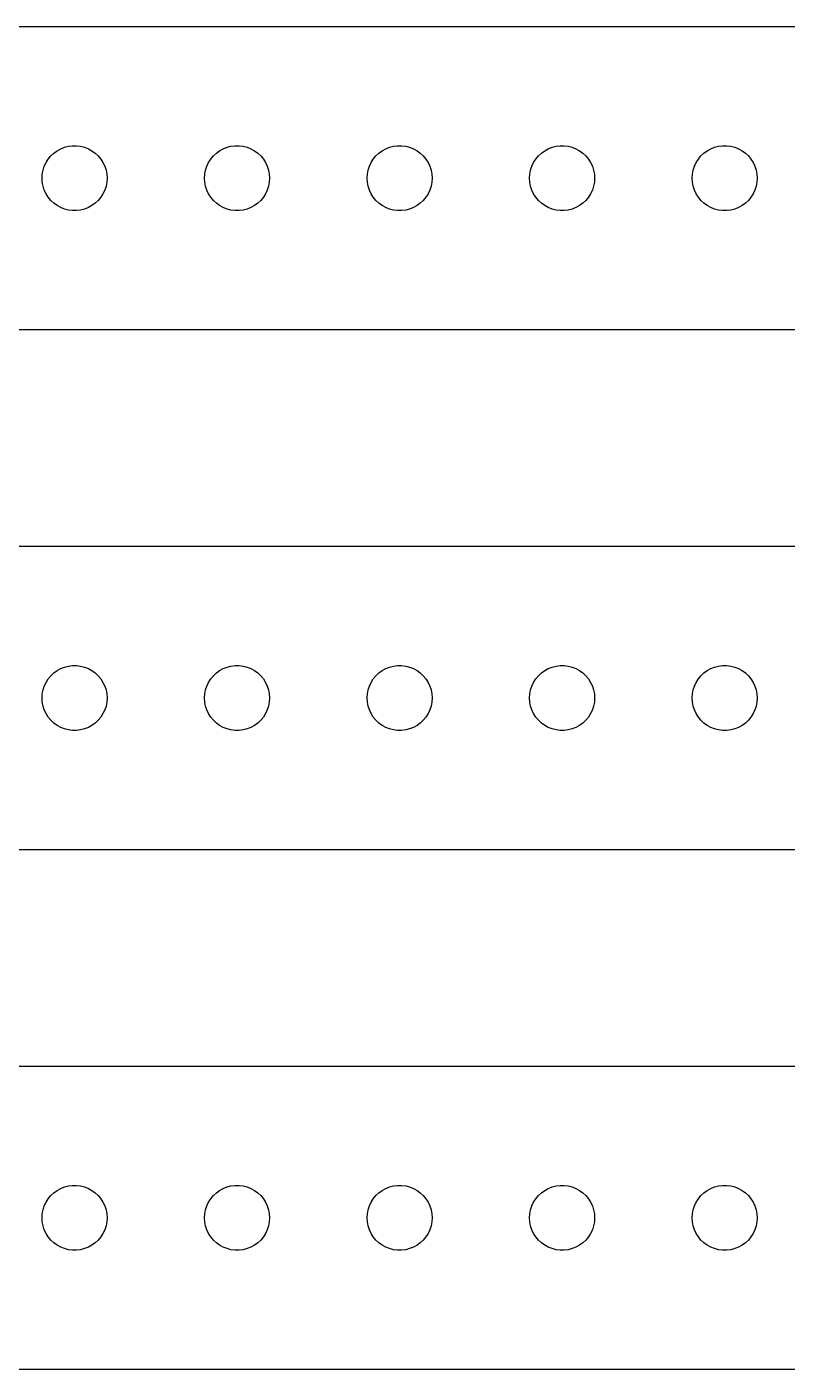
# Model space of a CAD drawing. Header units: metres. Extents: x -142 to 142, y 41 to 103.
# Drawn here: x -107.2 to -72.1, y 41 to 103 of the extents above; entities that cross this region are included whole.
import ezdxf

# ---------------------------------------------------------------- set-up
doc = ezdxf.new("R2010")
doc.units = ezdxf.units.M

msp = doc.modelspace()

# ---------------------------------------------------------------- linework, layer by layer
for p, q in [((137.314, 102.99), (-137.314, 102.99)), ((-105.804, 97.2665), (-105.639, 97.3572)), ((-105.639, 97.3572), (-105.464, 97.4266)), ((-105.464, 97.4266), (-105.281, 97.4734)), ((-105.281, 97.4734), (-105.094, 97.497)), ((-105.094, 97.497), (-104.906, 97.497)), ((-104.906, 97.497), (-104.719, 97.4734)), ((-104.719, 97.4734), (-104.536, 97.4266)), ((-104.536, 97.4266), (-104.361, 97.3572)), ((-104.361, 97.3572), (-104.196, 97.2665)), ((-98.3037, 97.2665), (-98.1387, 97.3572)), ((-98.1387, 97.3572), (-97.9635, 97.4266)), ((-97.9635, 97.4266), (-97.7811, 97.4734)), ((-97.7811, 97.4734), (-97.5942, 97.497)), ((-97.5942, 97.497), (-97.4058, 97.497)), ((-97.4058, 97.497), (-97.2189, 97.4734)), ((-97.2189, 97.4734), (-97.0365, 97.4266)), ((-97.0365, 97.4266), (-96.8613, 97.3572)), ((-96.8613, 97.3572), (-96.6963, 97.2665)), ((-90.8037, 97.2665), (-90.6387, 97.3572)), ((-90.6387, 97.3572), (-90.4635, 97.4266)), ((-90.4635, 97.4266), (-90.2811, 97.4734)), ((-90.2811, 97.4734), (-90.0942, 97.497)), ((-90.0942, 97.497), (-89.9058, 97.497)), ((-89.9058, 97.497), (-89.7189, 97.4734)), ((-89.7189, 97.4734), (-89.5365, 97.4266)), ((-89.5365, 97.4266), (-89.3613, 97.3572)), ((-89.3613, 97.3572), (-89.1963, 97.2665)), ((-83.3037, 97.2665), (-83.1387, 97.3572)), ((-83.1387, 97.3572), (-82.9635, 97.4266)), ((-82.9635, 97.4266), (-82.7811, 97.4734)), ((-82.7811, 97.4734), (-82.5942, 97.497)), ((-82.5942, 97.497), (-82.4058, 97.497)), ((-82.4058, 97.497), (-82.2189, 97.4734)), ((-82.2189, 97.4734), (-82.0365, 97.4266)), ((-82.0365, 97.4266), (-81.8613, 97.3572)), ((-81.8613, 97.3572), (-81.6963, 97.2665)), ((-75.8037, 97.2665), (-75.6387, 97.3572)), ((-75.6387, 97.3572), (-75.4635, 97.4266)), ((-75.4635, 97.4266), (-75.2811, 97.4734)), ((-75.2811, 97.4734), (-75.0942, 97.497)), ((-75.0942, 97.497), (-74.9058, 97.497)), ((-74.9058, 97.497), (-74.7189, 97.4734)), ((-74.7189, 97.4734), (-74.5365, 97.4266)), ((-74.5365, 97.4266), (-74.3613, 97.3572)), ((-74.3613, 97.3572), (-74.1963, 97.2665)), ((-106.395, 96.5522), (-106.314, 96.7226)), ((-106.314, 96.7226), (-106.214, 96.8817)), ((-106.214, 96.8817), (-106.093, 97.0268)), ((-106.093, 97.0268), (-105.956, 97.1558)), ((-105.956, 97.1558), (-105.804, 97.2665)), ((-104.196, 97.2665), (-104.044, 97.1558)), ((-104.044, 97.1558), (-103.907, 97.0268)), ((-103.907, 97.0268), (-103.786, 96.8817)), ((-103.786, 96.8817), (-103.686, 96.7226)), ((-103.686, 96.7226), (-103.605, 96.5522)), ((-98.8947, 96.5522), (-98.8145, 96.7226)), ((-98.8145, 96.7226), (-98.7135, 96.8817)), ((-98.7135, 96.8817), (-98.5934, 97.0268)), ((-98.5934, 97.0268), (-98.4561, 97.1558)), ((-98.4561, 97.1558), (-98.3037, 97.2665)), ((-96.6963, 97.2665), (-96.5439, 97.1558)), ((-96.5439, 97.1558), (-96.4065, 97.0268)), ((-96.4065, 97.0268), (-96.2865, 96.8817)), ((-96.2865, 96.8817), (-96.1855, 96.7226)), ((-96.1855, 96.7226), (-96.1053, 96.5522)), ((-91.3947, 96.5522), (-91.3145, 96.7226)), ((-91.3145, 96.7226), (-91.2135, 96.8817)), ((-91.2135, 96.8817), (-91.0934, 97.0268)), ((-91.0934, 97.0268), (-90.9561, 97.1558)), ((-90.9561, 97.1558), (-90.8037, 97.2665)), ((-89.1963, 97.2665), (-89.0439, 97.1558)), ((-89.0439, 97.1558), (-88.9065, 97.0268)), ((-88.9065, 97.0268), (-88.7865, 96.8817)), ((-88.7865, 96.8817), (-88.6855, 96.7226)), ((-88.6855, 96.7226), (-88.6053, 96.5522)), ((-83.8947, 96.5522), (-83.8145, 96.7226)), ((-83.8145, 96.7226), (-83.7135, 96.8817)), ((-83.7135, 96.8817), (-83.5934, 97.0268)), ((-83.5934, 97.0268), (-83.4561, 97.1558)), ((-83.4561, 97.1558), (-83.3037, 97.2665)), ((-81.6963, 97.2665), (-81.5439, 97.1558)), ((-81.5439, 97.1558), (-81.4065, 97.0268)), ((-81.4065, 97.0268), (-81.2865, 96.8817)), ((-81.2865, 96.8817), (-81.1855, 96.7226)), ((-81.1855, 96.7226), (-81.1053, 96.5522)), ((-76.3947, 96.5522), (-76.3145, 96.7226)), ((-76.3145, 96.7226), (-76.2135, 96.8817)), ((-76.2135, 96.8817), (-76.0934, 97.0268)), ((-76.0934, 97.0268), (-75.9561, 97.1558)), ((-75.9561, 97.1558), (-75.8037, 97.2665)), ((-74.1963, 97.2665), (-74.0439, 97.1558)), ((-74.0439, 97.1558), (-73.9065, 97.0268)), ((-73.9065, 97.0268), (-73.7865, 96.8817)), ((-73.7865, 96.8817), (-73.6855, 96.7226)), ((-73.6855, 96.7226), (-73.6053, 96.5522)), ((-106.5, 96), (-106.488, 96.188)), ((-106.488, 96.188), (-106.453, 96.373)), ((-106.453, 96.373), (-106.395, 96.5522)), ((-103.605, 96.5522), (-103.547, 96.373)), ((-103.547, 96.373), (-103.512, 96.188)), ((-103.512, 96.188), (-103.5, 96)), ((-99, 96), (-98.9882, 96.188)), ((-98.9882, 96.188), (-98.9529, 96.373)), ((-98.9529, 96.373), (-98.8947, 96.5522)), ((-96.1053, 96.5522), (-96.0471, 96.373)), ((-96.0471, 96.373), (-96.0118, 96.188)), ((-96.0118, 96.188), (-96, 96)), ((-91.5, 96), (-91.4882, 96.188)), ((-91.4882, 96.188), (-91.4529, 96.373)), ((-91.4529, 96.373), (-91.3947, 96.5522)), ((-88.6053, 96.5522), (-88.5471, 96.373)), ((-88.5471, 96.373), (-88.5118, 96.188)), ((-88.5118, 96.188), (-88.5, 96)), ((-84, 96), (-83.9882, 96.188)), ((-83.9882, 96.188), (-83.9529, 96.373)), ((-83.9529, 96.373), (-83.8947, 96.5522)), ((-81.1053, 96.5522), (-81.0471, 96.373)), ((-81.0471, 96.373), (-81.0118, 96.188)), ((-81.0118, 96.188), (-81, 96)), ((-76.5, 96), (-76.4882, 96.188)), ((-76.4882, 96.188), (-76.4529, 96.373)), ((-76.4529, 96.373), (-76.3947, 96.5522)), ((-73.6053, 96.5522), (-73.5471, 96.373)), ((-73.5471, 96.373), (-73.5118, 96.188)), ((-73.5118, 96.188), (-73.5, 96)), ((-106.488, 95.812), (-106.5, 96)), ((-106.453, 95.627), (-106.488, 95.812)), ((-106.395, 95.4478), (-106.453, 95.627)), ((-103.547, 95.627), (-103.605, 95.4478)), ((-103.512, 95.812), (-103.547, 95.627)), ((-103.5, 96), (-103.512, 95.812)), ((-98.9882, 95.812), (-99, 96)), ((-98.9529, 95.627), (-98.9882, 95.812)), ((-98.8947, 95.4478), (-98.9529, 95.627)), ((-96.0471, 95.627), (-96.1053, 95.4478)), ((-96.0118, 95.812), (-96.0471, 95.627)), ((-96, 96), (-96.0118, 95.812)), ((-91.4882, 95.812), (-91.5, 96)), ((-91.4529, 95.627), (-91.4882, 95.812)), ((-91.3947, 95.4478), (-91.4529, 95.627)), ((-88.5471, 95.627), (-88.6053, 95.4478)), ((-88.5118, 95.812), (-88.5471, 95.627)), ((-88.5, 96), (-88.5118, 95.812)), ((-83.9882, 95.812), (-84, 96)), ((-83.9529, 95.627), (-83.9882, 95.812)), ((-83.8947, 95.4478), (-83.9529, 95.627)), ((-81.0471, 95.627), (-81.1053, 95.4478)), ((-81.0118, 95.812), (-81.0471, 95.627)), ((-81, 96), (-81.0118, 95.812)), ((-76.4882, 95.812), (-76.5, 96)), ((-76.4529, 95.627), (-76.4882, 95.812)), ((-76.3947, 95.4478), (-76.4529, 95.627)), ((-73.5471, 95.627), (-73.6053, 95.4478)), ((-73.5118, 95.812), (-73.5471, 95.627)), ((-73.5, 96), (-73.5118, 95.812)), ((-106.314, 95.2774), (-106.395, 95.4478)), ((-106.214, 95.1183), (-106.314, 95.2774)), ((-106.093, 94.9732), (-106.214, 95.1183)), ((-105.956, 94.8442), (-106.093, 94.9732)), ((-105.804, 94.7335), (-105.956, 94.8442)), ((-104.044, 94.8442), (-104.196, 94.7335)), ((-103.907, 94.9732), (-104.044, 94.8442)), ((-103.786, 95.1183), (-103.907, 94.9732)), ((-103.686, 95.2774), (-103.786, 95.1183)), ((-103.605, 95.4478), (-103.686, 95.2774)), ((-98.8145, 95.2774), (-98.8947, 95.4478)), ((-98.7135, 95.1183), (-98.8145, 95.2774)), ((-98.5934, 94.9732), (-98.7135, 95.1183)), ((-98.4561, 94.8442), (-98.5934, 94.9732)), ((-98.3037, 94.7335), (-98.4561, 94.8442)), ((-96.5439, 94.8442), (-96.6963, 94.7335)), ((-96.4065, 94.9732), (-96.5439, 94.8442)), ((-96.2865, 95.1183), (-96.4065, 94.9732)), ((-96.1855, 95.2774), (-96.2865, 95.1183)), ((-96.1053, 95.4478), (-96.1855, 95.2774)), ((-91.3145, 95.2774), (-91.3947, 95.4478)), ((-91.2135, 95.1183), (-91.3145, 95.2774)), ((-91.0934, 94.9732), (-91.2135, 95.1183)), ((-90.9561, 94.8442), (-91.0934, 94.9732)), ((-90.8037, 94.7335), (-90.9561, 94.8442)), ((-89.0439, 94.8442), (-89.1963, 94.7335)), ((-88.9065, 94.9732), (-89.0439, 94.8442)), ((-88.7865, 95.1183), (-88.9065, 94.9732)), ((-88.6855, 95.2774), (-88.7865, 95.1183)), ((-88.6053, 95.4478), (-88.6855, 95.2774)), ((-83.8145, 95.2774), (-83.8947, 95.4478)), ((-83.7135, 95.1183), (-83.8145, 95.2774)), ((-83.5934, 94.9732), (-83.7135, 95.1183)), ((-83.4561, 94.8442), (-83.5934, 94.9732)), ((-83.3037, 94.7335), (-83.4561, 94.8442)), ((-81.5439, 94.8442), (-81.6963, 94.7335)), ((-81.4065, 94.9732), (-81.5439, 94.8442)), ((-81.2865, 95.1183), (-81.4065, 94.9732)), ((-81.1855, 95.2774), (-81.2865, 95.1183)), ((-81.1053, 95.4478), (-81.1855, 95.2774)), ((-76.3145, 95.2774), (-76.3947, 95.4478)), ((-76.2135, 95.1183), (-76.3145, 95.2774)), ((-76.0934, 94.9732), (-76.2135, 95.1183)), ((-75.9561, 94.8442), (-76.0934, 94.9732)), ((-75.8037, 94.7335), (-75.9561, 94.8442)), ((-74.0439, 94.8442), (-74.1963, 94.7335)), ((-73.9065, 94.9732), (-74.0439, 94.8442)), ((-73.7865, 95.1183), (-73.9065, 94.9732)), ((-73.6855, 95.2774), (-73.7865, 95.1183)), ((-73.6053, 95.4478), (-73.6855, 95.2774)), ((-105.639, 94.6428), (-105.804, 94.7335)), ((-105.464, 94.5734), (-105.639, 94.6428)), ((-105.281, 94.5266), (-105.464, 94.5734)), ((-105.094, 94.503), (-105.281, 94.5266)), ((-104.906, 94.503), (-105.094, 94.503)), ((-104.719, 94.5266), (-104.906, 94.503)), ((-104.536, 94.5734), (-104.719, 94.5266)), ((-104.361, 94.6428), (-104.536, 94.5734)), ((-104.196, 94.7335), (-104.361, 94.6428)), ((-98.1387, 94.6428), (-98.3037, 94.7335)), ((-97.9635, 94.5734), (-98.1387, 94.6428)), ((-97.7811, 94.5266), (-97.9635, 94.5734)), ((-97.5942, 94.503), (-97.7811, 94.5266)), ((-97.4058, 94.503), (-97.5942, 94.503)), ((-97.2189, 94.5266), (-97.4058, 94.503)), ((-97.0365, 94.5734), (-97.2189, 94.5266)), ((-96.8613, 94.6428), (-97.0365, 94.5734)), ((-96.6963, 94.7335), (-96.8613, 94.6428)), ((-90.6387, 94.6428), (-90.8037, 94.7335)), ((-90.4635, 94.5734), (-90.6387, 94.6428)), ((-90.2811, 94.5266), (-90.4635, 94.5734)), ((-90.0942, 94.503), (-90.2811, 94.5266)), ((-89.9058, 94.503), (-90.0942, 94.503)), ((-89.7189, 94.5266), (-89.9058, 94.503)), ((-89.5365, 94.5734), (-89.7189, 94.5266)), ((-89.3613, 94.6428), (-89.5365, 94.5734)), ((-89.1963, 94.7335), (-89.3613, 94.6428)), ((-83.1387, 94.6428), (-83.3037, 94.7335)), ((-82.9635, 94.5734), (-83.1387, 94.6428)), ((-82.7811, 94.5266), (-82.9635, 94.5734)), ((-82.5942, 94.503), (-82.7811, 94.5266)), ((-82.4058, 94.503), (-82.5942, 94.503)), ((-82.2189, 94.5266), (-82.4058, 94.503)), ((-82.0365, 94.5734), (-82.2189, 94.5266)), ((-81.8613, 94.6428), (-82.0365, 94.5734)), ((-81.6963, 94.7335), (-81.8613, 94.6428)), ((-75.6387, 94.6428), (-75.8037, 94.7335)), ((-75.4635, 94.5734), (-75.6387, 94.6428)), ((-75.2811, 94.5266), (-75.4635, 94.5734)), ((-75.0942, 94.503), (-75.2811, 94.5266)), ((-74.9058, 94.503), (-75.0942, 94.503)), ((-74.7189, 94.5266), (-74.9058, 94.503)), ((-74.5365, 94.5734), (-74.7189, 94.5266)), ((-74.3613, 94.6428), (-74.5365, 94.5734)), ((-74.1963, 94.7335), (-74.3613, 94.6428)), ((-137.314, 89.0099), (137.314, 89.0099)), ((137.314, 78.9901), (-137.314, 78.9901)), ((-106.093, 73.0268), (-105.956, 73.1558)), ((-105.956, 73.1558), (-105.804, 73.2665)), ((-105.804, 73.2665), (-105.639, 73.3572)), ((-105.639, 73.3572), (-105.464, 73.4266)), ((-105.464, 73.4266), (-105.281, 73.4734)), ((-105.281, 73.4734), (-105.094, 73.497)), ((-105.094, 73.497), (-104.906, 73.497)), ((-104.906, 73.497), (-104.719, 73.4734)), ((-104.719, 73.4734), (-104.536, 73.4266)), ((-104.536, 73.4266), (-104.361, 73.3572)), ((-104.361, 73.3572), (-104.196, 73.2665)), ((-104.196, 73.2665), (-104.044, 73.1558)), ((-104.044, 73.1558), (-103.907, 73.0268)), ((-98.5934, 73.0268), (-98.4561, 73.1558)), ((-98.4561, 73.1558), (-98.3037, 73.2665)), ((-98.3037, 73.2665), (-98.1387, 73.3572)), ((-98.1387, 73.3572), (-97.9635, 73.4266)), ((-97.9635, 73.4266), (-97.7811, 73.4734)), ((-97.7811, 73.4734), (-97.5942, 73.497)), ((-97.5942, 73.497), (-97.4058, 73.497)), ((-97.4058, 73.497), (-97.2189, 73.4734)), ((-97.2189, 73.4734), (-97.0365, 73.4266)), ((-97.0365, 73.4266), (-96.8613, 73.3572)), ((-96.8613, 73.3572), (-96.6963, 73.2665)), ((-96.6963, 73.2665), (-96.5439, 73.1558)), ((-96.5439, 73.1558), (-96.4065, 73.0268)), ((-91.0934, 73.0268), (-90.9561, 73.1558)), ((-90.9561, 73.1558), (-90.8037, 73.2665)), ((-90.8037, 73.2665), (-90.6387, 73.3572)), ((-90.6387, 73.3572), (-90.4635, 73.4266)), ((-90.4635, 73.4266), (-90.2811, 73.4734)), ((-90.2811, 73.4734), (-90.0942, 73.497)), ((-90.0942, 73.497), (-89.9058, 73.497)), ((-89.9058, 73.497), (-89.7189, 73.4734)), ((-89.7189, 73.4734), (-89.5365, 73.4266)), ((-89.5365, 73.4266), (-89.3613, 73.3572)), ((-89.3613, 73.3572), (-89.1963, 73.2665)), ((-89.1963, 73.2665), (-89.0439, 73.1558)), ((-89.0439, 73.1558), (-88.9065, 73.0268)), ((-83.5934, 73.0268), (-83.4561, 73.1558)), ((-83.4561, 73.1558), (-83.3037, 73.2665)), ((-83.3037, 73.2665), (-83.1387, 73.3572)), ((-83.1387, 73.3572), (-82.9635, 73.4266)), ((-82.9635, 73.4266), (-82.7811, 73.4734)), ((-82.7811, 73.4734), (-82.5942, 73.497)), ((-82.5942, 73.497), (-82.4058, 73.497)), ((-82.4058, 73.497), (-82.2189, 73.4734)), ((-82.2189, 73.4734), (-82.0365, 73.4266)), ((-82.0365, 73.4266), (-81.8613, 73.3572)), ((-81.8613, 73.3572), (-81.6963, 73.2665)), ((-81.6963, 73.2665), (-81.5439, 73.1558)), ((-81.5439, 73.1558), (-81.4065, 73.0268)), ((-76.0934, 73.0268), (-75.9561, 73.1558)), ((-75.9561, 73.1558), (-75.8037, 73.2665)), ((-75.8037, 73.2665), (-75.6387, 73.3572)), ((-75.6387, 73.3572), (-75.4635, 73.4266)), ((-75.4635, 73.4266), (-75.2811, 73.4734)), ((-75.2811, 73.4734), (-75.0942, 73.497)), ((-75.0942, 73.497), (-74.9058, 73.497)), ((-74.9058, 73.497), (-74.7189, 73.4734)), ((-74.7189, 73.4734), (-74.5365, 73.4266)), ((-74.5365, 73.4266), (-74.3613, 73.3572)), ((-74.3613, 73.3572), (-74.1963, 73.2665)), ((-74.1963, 73.2665), (-74.0439, 73.1558)), ((-74.0439, 73.1558), (-73.9065, 73.0268)), ((-106.453, 72.373), (-106.395, 72.5522)), ((-106.395, 72.5522), (-106.314, 72.7226)), ((-106.314, 72.7226), (-106.214, 72.8817)), ((-106.214, 72.8817), (-106.093, 73.0268)), ((-103.907, 73.0268), (-103.786, 72.8817)), ((-103.786, 72.8817), (-103.686, 72.7226)), ((-103.686, 72.7226), (-103.605, 72.5522)), ((-103.605, 72.5522), (-103.547, 72.373)), ((-98.9529, 72.373), (-98.8947, 72.5522)), ((-98.8947, 72.5522), (-98.8145, 72.7226)), ((-98.8145, 72.7226), (-98.7135, 72.8817)), ((-98.7135, 72.8817), (-98.5934, 73.0268)), ((-96.4065, 73.0268), (-96.2865, 72.8817)), ((-96.2865, 72.8817), (-96.1855, 72.7226)), ((-96.1855, 72.7226), (-96.1053, 72.5522)), ((-96.1053, 72.5522), (-96.0471, 72.373)), ((-91.4529, 72.373), (-91.3947, 72.5522)), ((-91.3947, 72.5522), (-91.3145, 72.7226)), ((-91.3145, 72.7226), (-91.2135, 72.8817)), ((-91.2135, 72.8817), (-91.0934, 73.0268)), ((-88.9065, 73.0268), (-88.7865, 72.8817)), ((-88.7865, 72.8817), (-88.6855, 72.7226)), ((-88.6855, 72.7226), (-88.6053, 72.5522)), ((-88.6053, 72.5522), (-88.5471, 72.373)), ((-83.9529, 72.373), (-83.8947, 72.5522)), ((-83.8947, 72.5522), (-83.8145, 72.7226)), ((-83.8145, 72.7226), (-83.7135, 72.8817)), ((-83.7135, 72.8817), (-83.5934, 73.0268)), ((-81.4065, 73.0268), (-81.2865, 72.8817)), ((-81.2865, 72.8817), (-81.1855, 72.7226)), ((-81.1855, 72.7226), (-81.1053, 72.5522)), ((-81.1053, 72.5522), (-81.0471, 72.373)), ((-76.4529, 72.373), (-76.3947, 72.5522)), ((-76.3947, 72.5522), (-76.3145, 72.7226)), ((-76.3145, 72.7226), (-76.2135, 72.8817)), ((-76.2135, 72.8817), (-76.0934, 73.0268)), ((-73.9065, 73.0268), (-73.7865, 72.8817)), ((-73.7865, 72.8817), (-73.6855, 72.7226)), ((-73.6855, 72.7226), (-73.6053, 72.5522)), ((-73.6053, 72.5522), (-73.5471, 72.373)), ((-106.5, 72), (-106.488, 72.188)), ((-106.488, 71.812), (-106.5, 72)), ((-106.488, 72.188), (-106.453, 72.373)), ((-103.547, 72.373), (-103.512, 72.188)), ((-103.512, 72.188), (-103.5, 72)), ((-103.5, 72), (-103.512, 71.812)), ((-99, 72), (-98.9882, 72.188)), ((-98.9882, 71.812), (-99, 72)), ((-98.9882, 72.188), (-98.9529, 72.373)), ((-96.0471, 72.373), (-96.0118, 72.188)), ((-96.0118, 72.188), (-96, 72)), ((-96, 72), (-96.0118, 71.812)), ((-91.5, 72), (-91.4882, 72.188)), ((-91.4882, 71.812), (-91.5, 72)), ((-91.4882, 72.188), (-91.4529, 72.373)), ((-88.5471, 72.373), (-88.5118, 72.188)), ((-88.5118, 72.188), (-88.5, 72)), ((-88.5, 72), (-88.5118, 71.812)), ((-84, 72), (-83.9882, 72.188)), ((-83.9882, 71.812), (-84, 72)), ((-83.9882, 72.188), (-83.9529, 72.373)), ((-81.0471, 72.373), (-81.0118, 72.188)), ((-81.0118, 72.188), (-81, 72)), ((-81, 72), (-81.0118, 71.812)), ((-76.5, 72), (-76.4882, 72.188)), ((-76.4882, 71.812), (-76.5, 72)), ((-76.4882, 72.188), (-76.4529, 72.373)), ((-73.5471, 72.373), (-73.5118, 72.188)), ((-73.5118, 72.188), (-73.5, 72)), ((-73.5, 72), (-73.5118, 71.812)), ((-106.453, 71.627), (-106.488, 71.812)), ((-106.395, 71.4478), (-106.453, 71.627)), ((-106.314, 71.2774), (-106.395, 71.4478)), ((-106.214, 71.1183), (-106.314, 71.2774)), ((-103.686, 71.2774), (-103.786, 71.1183)), ((-103.605, 71.4478), (-103.686, 71.2774)), ((-103.547, 71.627), (-103.605, 71.4478)), ((-103.512, 71.812), (-103.547, 71.627)), ((-98.9529, 71.627), (-98.9882, 71.812)), ((-98.8947, 71.4478), (-98.9529, 71.627)), ((-98.8145, 71.2774), (-98.8947, 71.4478)), ((-98.7135, 71.1183), (-98.8145, 71.2774)), ((-96.1855, 71.2774), (-96.2865, 71.1183)), ((-96.1053, 71.4478), (-96.1855, 71.2774)), ((-96.0471, 71.627), (-96.1053, 71.4478)), ((-96.0118, 71.812), (-96.0471, 71.627)), ((-91.4529, 71.627), (-91.4882, 71.812)), ((-91.3947, 71.4478), (-91.4529, 71.627)), ((-91.3145, 71.2774), (-91.3947, 71.4478)), ((-91.2135, 71.1183), (-91.3145, 71.2774)), ((-88.6855, 71.2774), (-88.7865, 71.1183)), ((-88.6053, 71.4478), (-88.6855, 71.2774)), ((-88.5471, 71.627), (-88.6053, 71.4478)), ((-88.5118, 71.812), (-88.5471, 71.627)), ((-83.9529, 71.627), (-83.9882, 71.812)), ((-83.8947, 71.4478), (-83.9529, 71.627)), ((-83.8145, 71.2774), (-83.8947, 71.4478)), ((-83.7135, 71.1183), (-83.8145, 71.2774)), ((-81.1855, 71.2774), (-81.2865, 71.1183)), ((-81.1053, 71.4478), (-81.1855, 71.2774)), ((-81.0471, 71.627), (-81.1053, 71.4478)), ((-81.0118, 71.812), (-81.0471, 71.627)), ((-76.4529, 71.627), (-76.4882, 71.812)), ((-76.3947, 71.4478), (-76.4529, 71.627)), ((-76.3145, 71.2774), (-76.3947, 71.4478)), ((-76.2135, 71.1183), (-76.3145, 71.2774)), ((-73.6855, 71.2774), (-73.7865, 71.1183)), ((-73.6053, 71.4478), (-73.6855, 71.2774)), ((-73.5471, 71.627), (-73.6053, 71.4478)), ((-73.5118, 71.812), (-73.5471, 71.627)), ((-106.093, 70.9732), (-106.214, 71.1183)), ((-105.956, 70.8442), (-106.093, 70.9732)), ((-105.804, 70.7335), (-105.956, 70.8442)), ((-105.639, 70.6428), (-105.804, 70.7335)), ((-104.196, 70.7335), (-104.361, 70.6428)), ((-104.044, 70.8442), (-104.196, 70.7335)), ((-103.907, 70.9732), (-104.044, 70.8442)), ((-103.786, 71.1183), (-103.907, 70.9732)), ((-98.5934, 70.9732), (-98.7135, 71.1183)), ((-98.4561, 70.8442), (-98.5934, 70.9732)), ((-98.3037, 70.7335), (-98.4561, 70.8442)), ((-98.1387, 70.6428), (-98.3037, 70.7335)), ((-96.6963, 70.7335), (-96.8613, 70.6428)), ((-96.5439, 70.8442), (-96.6963, 70.7335)), ((-96.4065, 70.9732), (-96.5439, 70.8442)), ((-96.2865, 71.1183), (-96.4065, 70.9732)), ((-91.0934, 70.9732), (-91.2135, 71.1183)), ((-90.9561, 70.8442), (-91.0934, 70.9732)), ((-90.8037, 70.7335), (-90.9561, 70.8442)), ((-90.6387, 70.6428), (-90.8037, 70.7335)), ((-89.1963, 70.7335), (-89.3613, 70.6428)), ((-89.0439, 70.8442), (-89.1963, 70.7335)), ((-88.9065, 70.9732), (-89.0439, 70.8442)), ((-88.7865, 71.1183), (-88.9065, 70.9732)), ((-83.5934, 70.9732), (-83.7135, 71.1183)), ((-83.4561, 70.8442), (-83.5934, 70.9732)), ((-83.3037, 70.7335), (-83.4561, 70.8442)), ((-83.1387, 70.6428), (-83.3037, 70.7335)), ((-81.6963, 70.7335), (-81.8613, 70.6428)), ((-81.5439, 70.8442), (-81.6963, 70.7335)), ((-81.4065, 70.9732), (-81.5439, 70.8442)), ((-81.2865, 71.1183), (-81.4065, 70.9732)), ((-76.0934, 70.9732), (-76.2135, 71.1183)), ((-75.9561, 70.8442), (-76.0934, 70.9732)), ((-75.8037, 70.7335), (-75.9561, 70.8442)), ((-75.6387, 70.6428), (-75.8037, 70.7335)), ((-74.1963, 70.7335), (-74.3613, 70.6428)), ((-74.0439, 70.8442), (-74.1963, 70.7335)), ((-73.9065, 70.9732), (-74.0439, 70.8442)), ((-73.7865, 71.1183), (-73.9065, 70.9732)), ((-105.464, 70.5734), (-105.639, 70.6428)), ((-105.281, 70.5266), (-105.464, 70.5734)), ((-105.094, 70.503), (-105.281, 70.5266)), ((-104.906, 70.503), (-105.094, 70.503)), ((-104.719, 70.5266), (-104.906, 70.503)), ((-104.536, 70.5734), (-104.719, 70.5266)), ((-104.361, 70.6428), (-104.536, 70.5734)), ((-97.9635, 70.5734), (-98.1387, 70.6428)), ((-97.7811, 70.5266), (-97.9635, 70.5734)), ((-97.5942, 70.503), (-97.7811, 70.5266)), ((-97.4058, 70.503), (-97.5942, 70.503)), ((-97.2189, 70.5266), (-97.4058, 70.503)), ((-97.0365, 70.5734), (-97.2189, 70.5266)), ((-96.8613, 70.6428), (-97.0365, 70.5734)), ((-90.4635, 70.5734), (-90.6387, 70.6428)), ((-90.2811, 70.5266), (-90.4635, 70.5734)), ((-90.0942, 70.503), (-90.2811, 70.5266)), ((-89.9058, 70.503), (-90.0942, 70.503)), ((-89.7189, 70.5266), (-89.9058, 70.503)), ((-89.5365, 70.5734), (-89.7189, 70.5266)), ((-89.3613, 70.6428), (-89.5365, 70.5734)), ((-82.9635, 70.5734), (-83.1387, 70.6428)), ((-82.7811, 70.5266), (-82.9635, 70.5734)), ((-82.5942, 70.503), (-82.7811, 70.5266)), ((-82.4058, 70.503), (-82.5942, 70.503)), ((-82.2189, 70.5266), (-82.4058, 70.503)), ((-82.0365, 70.5734), (-82.2189, 70.5266)), ((-81.8613, 70.6428), (-82.0365, 70.5734)), ((-75.4635, 70.5734), (-75.6387, 70.6428)), ((-75.2811, 70.5266), (-75.4635, 70.5734)), ((-75.0942, 70.503), (-75.2811, 70.5266)), ((-74.9058, 70.503), (-75.0942, 70.503)), ((-74.7189, 70.5266), (-74.9058, 70.503)), ((-74.5365, 70.5734), (-74.7189, 70.5266)), ((-74.3613, 70.6428), (-74.5365, 70.5734)), ((-137.314, 65.0099), (137.314, 65.0099)), ((137.314, 54.9901), (-137.314, 54.9901)), ((-106.214, 48.8817), (-106.093, 49.0268)), ((-106.093, 49.0268), (-105.956, 49.1558)), ((-105.956, 49.1558), (-105.804, 49.2665)), ((-105.804, 49.2665), (-105.639, 49.3572)), ((-105.639, 49.3572), (-105.464, 49.4266)), ((-105.464, 49.4266), (-105.281, 49.4734)), ((-105.281, 49.4734), (-105.094, 49.497)), ((-105.094, 49.497), (-104.906, 49.497)), ((-104.906, 49.497), (-104.719, 49.4734)), ((-104.719, 49.4734), (-104.536, 49.4266)), ((-104.536, 49.4266), (-104.361, 49.3572)), ((-104.361, 49.3572), (-104.196, 49.2665)), ((-104.196, 49.2665), (-104.044, 49.1558)), ((-104.044, 49.1558), (-103.907, 49.0268)), ((-103.907, 49.0268), (-103.786, 48.8817)), ((-98.7135, 48.8817), (-98.5934, 49.0268)), ((-98.5934, 49.0268), (-98.4561, 49.1558)), ((-98.4561, 49.1558), (-98.3037, 49.2665)), ((-98.3037, 49.2665), (-98.1387, 49.3572)), ((-98.1387, 49.3572), (-97.9635, 49.4266)), ((-97.9635, 49.4266), (-97.7811, 49.4734)), ((-97.7811, 49.4734), (-97.5942, 49.497)), ((-97.5942, 49.497), (-97.4058, 49.497)), ((-97.4058, 49.497), (-97.2189, 49.4734)), ((-97.2189, 49.4734), (-97.0365, 49.4266)), ((-97.0365, 49.4266), (-96.8613, 49.3572)), ((-96.8613, 49.3572), (-96.6963, 49.2665)), ((-96.6963, 49.2665), (-96.5439, 49.1558)), ((-96.5439, 49.1558), (-96.4065, 49.0268)), ((-96.4065, 49.0268), (-96.2865, 48.8817)), ((-91.2135, 48.8817), (-91.0934, 49.0268)), ((-91.0934, 49.0268), (-90.9561, 49.1558)), ((-90.9561, 49.1558), (-90.8037, 49.2665)), ((-90.8037, 49.2665), (-90.6387, 49.3572)), ((-90.6387, 49.3572), (-90.4635, 49.4266)), ((-90.4635, 49.4266), (-90.2811, 49.4734)), ((-90.2811, 49.4734), (-90.0942, 49.497)), ((-90.0942, 49.497), (-89.9058, 49.497)), ((-89.9058, 49.497), (-89.7189, 49.4734)), ((-89.7189, 49.4734), (-89.5365, 49.4266)), ((-89.5365, 49.4266), (-89.3613, 49.3572)), ((-89.3613, 49.3572), (-89.1963, 49.2665)), ((-89.1963, 49.2665), (-89.0439, 49.1558)), ((-89.0439, 49.1558), (-88.9065, 49.0268)), ((-88.9065, 49.0268), (-88.7865, 48.8817)), ((-83.7135, 48.8817), (-83.5934, 49.0268)), ((-83.5934, 49.0268), (-83.4561, 49.1558)), ((-83.4561, 49.1558), (-83.3037, 49.2665)), ((-83.3037, 49.2665), (-83.1387, 49.3572)), ((-83.1387, 49.3572), (-82.9635, 49.4266)), ((-82.9635, 49.4266), (-82.7811, 49.4734)), ((-82.7811, 49.4734), (-82.5942, 49.497)), ((-82.5942, 49.497), (-82.4058, 49.497)), ((-82.4058, 49.497), (-82.2189, 49.4734)), ((-82.2189, 49.4734), (-82.0365, 49.4266)), ((-82.0365, 49.4266), (-81.8613, 49.3572)), ((-81.8613, 49.3572), (-81.6963, 49.2665)), ((-81.6963, 49.2665), (-81.5439, 49.1558)), ((-81.5439, 49.1558), (-81.4065, 49.0268)), ((-81.4065, 49.0268), (-81.2865, 48.8817)), ((-76.2135, 48.8817), (-76.0934, 49.0268)), ((-76.0934, 49.0268), (-75.9561, 49.1558)), ((-75.9561, 49.1558), (-75.8037, 49.2665)), ((-75.8037, 49.2665), (-75.6387, 49.3572)), ((-75.6387, 49.3572), (-75.4635, 49.4266)), ((-75.4635, 49.4266), (-75.2811, 49.4734)), ((-75.2811, 49.4734), (-75.0942, 49.497)), ((-75.0942, 49.497), (-74.9058, 49.497)), ((-74.9058, 49.497), (-74.7189, 49.4734)), ((-74.7189, 49.4734), (-74.5365, 49.4266)), ((-74.5365, 49.4266), (-74.3613, 49.3572)), ((-74.3613, 49.3572), (-74.1963, 49.2665)), ((-74.1963, 49.2665), (-74.0439, 49.1558)), ((-74.0439, 49.1558), (-73.9065, 49.0268)), ((-73.9065, 49.0268), (-73.7865, 48.8817)), ((-106.488, 48.188), (-106.453, 48.373)), ((-106.453, 48.373), (-106.395, 48.5522)), ((-106.395, 48.5522), (-106.314, 48.7226)), ((-106.314, 48.7226), (-106.214, 48.8817)), ((-103.786, 48.8817), (-103.686, 48.7226)), ((-103.686, 48.7226), (-103.605, 48.5522)), ((-103.605, 48.5522), (-103.547, 48.373)), ((-103.547, 48.373), (-103.512, 48.188)), ((-98.9882, 48.188), (-98.9529, 48.373)), ((-98.9529, 48.373), (-98.8947, 48.5522)), ((-98.8947, 48.5522), (-98.8145, 48.7226)), ((-98.8145, 48.7226), (-98.7135, 48.8817)), ((-96.2865, 48.8817), (-96.1855, 48.7226)), ((-96.1855, 48.7226), (-96.1053, 48.5522)), ((-96.1053, 48.5522), (-96.0471, 48.373)), ((-96.0471, 48.373), (-96.0118, 48.188)), ((-91.4882, 48.188), (-91.4529, 48.373)), ((-91.4529, 48.373), (-91.3947, 48.5522)), ((-91.3947, 48.5522), (-91.3145, 48.7226)), ((-91.3145, 48.7226), (-91.2135, 48.8817)), ((-88.7865, 48.8817), (-88.6855, 48.7226)), ((-88.6855, 48.7226), (-88.6053, 48.5522)), ((-88.6053, 48.5522), (-88.5471, 48.373)), ((-88.5471, 48.373), (-88.5118, 48.188)), ((-83.9882, 48.188), (-83.9529, 48.373)), ((-83.9529, 48.373), (-83.8947, 48.5522)), ((-83.8947, 48.5522), (-83.8145, 48.7226)), ((-83.8145, 48.7226), (-83.7135, 48.8817)), ((-81.2865, 48.8817), (-81.1855, 48.7226)), ((-81.1855, 48.7226), (-81.1053, 48.5522)), ((-81.1053, 48.5522), (-81.0471, 48.373)), ((-81.0471, 48.373), (-81.0118, 48.188)), ((-76.4882, 48.188), (-76.4529, 48.373)), ((-76.4529, 48.373), (-76.3947, 48.5522)), ((-76.3947, 48.5522), (-76.3145, 48.7226)), ((-76.3145, 48.7226), (-76.2135, 48.8817)), ((-73.7865, 48.8817), (-73.6855, 48.7226)), ((-73.6855, 48.7226), (-73.6053, 48.5522)), ((-73.6053, 48.5522), (-73.5471, 48.373)), ((-73.5471, 48.373), (-73.5118, 48.188)), ((-106.5, 48), (-106.488, 48.188)), ((-106.488, 47.812), (-106.5, 48)), ((-106.453, 47.627), (-106.488, 47.812)), ((-103.512, 47.812), (-103.547, 47.627)), ((-103.512, 48.188), (-103.5, 48)), ((-103.5, 48), (-103.512, 47.812)), ((-99, 48), (-98.9882, 48.188)), ((-98.9882, 47.812), (-99, 48)), ((-98.9529, 47.627), (-98.9882, 47.812)), ((-96.0118, 47.812), (-96.0471, 47.627)), ((-96.0118, 48.188), (-96, 48)), ((-96, 48), (-96.0118, 47.812)), ((-91.5, 48), (-91.4882, 48.188)), ((-91.4882, 47.812), (-91.5, 48)), ((-91.4529, 47.627), (-91.4882, 47.812)), ((-88.5118, 47.812), (-88.5471, 47.627)), ((-88.5118, 48.188), (-88.5, 48)), ((-88.5, 48), (-88.5118, 47.812)), ((-84, 48), (-83.9882, 48.188)), ((-83.9882, 47.812), (-84, 48)), ((-83.9529, 47.627), (-83.9882, 47.812)), ((-81.0118, 47.812), (-81.0471, 47.627)), ((-81.0118, 48.188), (-81, 48)), ((-81, 48), (-81.0118, 47.812)), ((-76.5, 48), (-76.4882, 48.188)), ((-76.4882, 47.812), (-76.5, 48)), ((-76.4529, 47.627), (-76.4882, 47.812)), ((-73.5118, 47.812), (-73.5471, 47.627)), ((-73.5118, 48.188), (-73.5, 48)), ((-73.5, 48), (-73.5118, 47.812)), ((-106.395, 47.4478), (-106.453, 47.627)), ((-106.314, 47.2774), (-106.395, 47.4478)), ((-106.214, 47.1183), (-106.314, 47.2774)), ((-106.093, 46.9732), (-106.214, 47.1183)), ((-103.786, 47.1183), (-103.907, 46.9732)), ((-103.686, 47.2774), (-103.786, 47.1183)), ((-103.605, 47.4478), (-103.686, 47.2774)), ((-103.547, 47.627), (-103.605, 47.4478)), ((-98.8947, 47.4478), (-98.9529, 47.627)), ((-98.8145, 47.2774), (-98.8947, 47.4478)), ((-98.7135, 47.1183), (-98.8145, 47.2774)), ((-98.5934, 46.9732), (-98.7135, 47.1183)), ((-96.2865, 47.1183), (-96.4065, 46.9732)), ((-96.1855, 47.2774), (-96.2865, 47.1183)), ((-96.1053, 47.4478), (-96.1855, 47.2774)), ((-96.0471, 47.627), (-96.1053, 47.4478)), ((-91.3947, 47.4478), (-91.4529, 47.627)), ((-91.3145, 47.2774), (-91.3947, 47.4478)), ((-91.2135, 47.1183), (-91.3145, 47.2774)), ((-91.0934, 46.9732), (-91.2135, 47.1183)), ((-88.7865, 47.1183), (-88.9065, 46.9732)), ((-88.6855, 47.2774), (-88.7865, 47.1183)), ((-88.6053, 47.4478), (-88.6855, 47.2774)), ((-88.5471, 47.627), (-88.6053, 47.4478)), ((-83.8947, 47.4478), (-83.9529, 47.627)), ((-83.8145, 47.2774), (-83.8947, 47.4478)), ((-83.7135, 47.1183), (-83.8145, 47.2774)), ((-83.5934, 46.9732), (-83.7135, 47.1183)), ((-81.2865, 47.1183), (-81.4065, 46.9732)), ((-81.1855, 47.2774), (-81.2865, 47.1183)), ((-81.1053, 47.4478), (-81.1855, 47.2774)), ((-81.0471, 47.627), (-81.1053, 47.4478)), ((-76.3947, 47.4478), (-76.4529, 47.627)), ((-76.3145, 47.2774), (-76.3947, 47.4478)), ((-76.2135, 47.1183), (-76.3145, 47.2774)), ((-76.0934, 46.9732), (-76.2135, 47.1183)), ((-73.7865, 47.1183), (-73.9065, 46.9732)), ((-73.6855, 47.2774), (-73.7865, 47.1183)), ((-73.6053, 47.4478), (-73.6855, 47.2774)), ((-73.5471, 47.627), (-73.6053, 47.4478)), ((-105.956, 46.8442), (-106.093, 46.9732)), ((-105.804, 46.7335), (-105.956, 46.8442)), ((-105.639, 46.6428), (-105.804, 46.7335)), ((-105.464, 46.5734), (-105.639, 46.6428)), ((-105.281, 46.5266), (-105.464, 46.5734)), ((-105.094, 46.503), (-105.281, 46.5266)), ((-104.906, 46.503), (-105.094, 46.503)), ((-104.719, 46.5266), (-104.906, 46.503)), ((-104.536, 46.5734), (-104.719, 46.5266)), ((-104.361, 46.6428), (-104.536, 46.5734)), ((-104.196, 46.7335), (-104.361, 46.6428)), ((-104.044, 46.8442), (-104.196, 46.7335)), ((-103.907, 46.9732), (-104.044, 46.8442)), ((-98.4561, 46.8442), (-98.5934, 46.9732)), ((-98.3037, 46.7335), (-98.4561, 46.8442)), ((-98.1387, 46.6428), (-98.3037, 46.7335)), ((-97.9635, 46.5734), (-98.1387, 46.6428)), ((-97.7811, 46.5266), (-97.9635, 46.5734)), ((-97.5942, 46.503), (-97.7811, 46.5266)), ((-97.4058, 46.503), (-97.5942, 46.503)), ((-97.2189, 46.5266), (-97.4058, 46.503)), ((-97.0365, 46.5734), (-97.2189, 46.5266)), ((-96.8613, 46.6428), (-97.0365, 46.5734)), ((-96.6963, 46.7335), (-96.8613, 46.6428)), ((-96.5439, 46.8442), (-96.6963, 46.7335)), ((-96.4065, 46.9732), (-96.5439, 46.8442)), ((-90.9561, 46.8442), (-91.0934, 46.9732)), ((-90.8037, 46.7335), (-90.9561, 46.8442)), ((-90.6387, 46.6428), (-90.8037, 46.7335)), ((-90.4635, 46.5734), (-90.6387, 46.6428)), ((-90.2811, 46.5266), (-90.4635, 46.5734)), ((-90.0942, 46.503), (-90.2811, 46.5266)), ((-89.9058, 46.503), (-90.0942, 46.503)), ((-89.7189, 46.5266), (-89.9058, 46.503)), ((-89.5365, 46.5734), (-89.7189, 46.5266)), ((-89.3613, 46.6428), (-89.5365, 46.5734)), ((-89.1963, 46.7335), (-89.3613, 46.6428)), ((-89.0439, 46.8442), (-89.1963, 46.7335)), ((-88.9065, 46.9732), (-89.0439, 46.8442)), ((-83.4561, 46.8442), (-83.5934, 46.9732)), ((-83.3037, 46.7335), (-83.4561, 46.8442)), ((-83.1387, 46.6428), (-83.3037, 46.7335)), ((-82.9635, 46.5734), (-83.1387, 46.6428)), ((-82.7811, 46.5266), (-82.9635, 46.5734)), ((-82.5942, 46.503), (-82.7811, 46.5266)), ((-82.4058, 46.503), (-82.5942, 46.503)), ((-82.2189, 46.5266), (-82.4058, 46.503)), ((-82.0365, 46.5734), (-82.2189, 46.5266)), ((-81.8613, 46.6428), (-82.0365, 46.5734)), ((-81.6963, 46.7335), (-81.8613, 46.6428)), ((-81.5439, 46.8442), (-81.6963, 46.7335)), ((-81.4065, 46.9732), (-81.5439, 46.8442)), ((-75.9561, 46.8442), (-76.0934, 46.9732)), ((-75.8037, 46.7335), (-75.9561, 46.8442)), ((-75.6387, 46.6428), (-75.8037, 46.7335)), ((-75.4635, 46.5734), (-75.6387, 46.6428)), ((-75.2811, 46.5266), (-75.4635, 46.5734)), ((-75.0942, 46.503), (-75.2811, 46.5266)), ((-74.9058, 46.503), (-75.0942, 46.503)), ((-74.7189, 46.5266), (-74.9058, 46.503)), ((-74.5365, 46.5734), (-74.7189, 46.5266)), ((-74.3613, 46.6428), (-74.5365, 46.5734)), ((-74.1963, 46.7335), (-74.3613, 46.6428)), ((-74.0439, 46.8442), (-74.1963, 46.7335)), ((-73.9065, 46.9732), (-74.0439, 46.8442)), ((-137.314, 41.0099), (137.314, 41.0099))]:
    msp.add_line(p, q)

doc.saveas('drawing.dxf')
